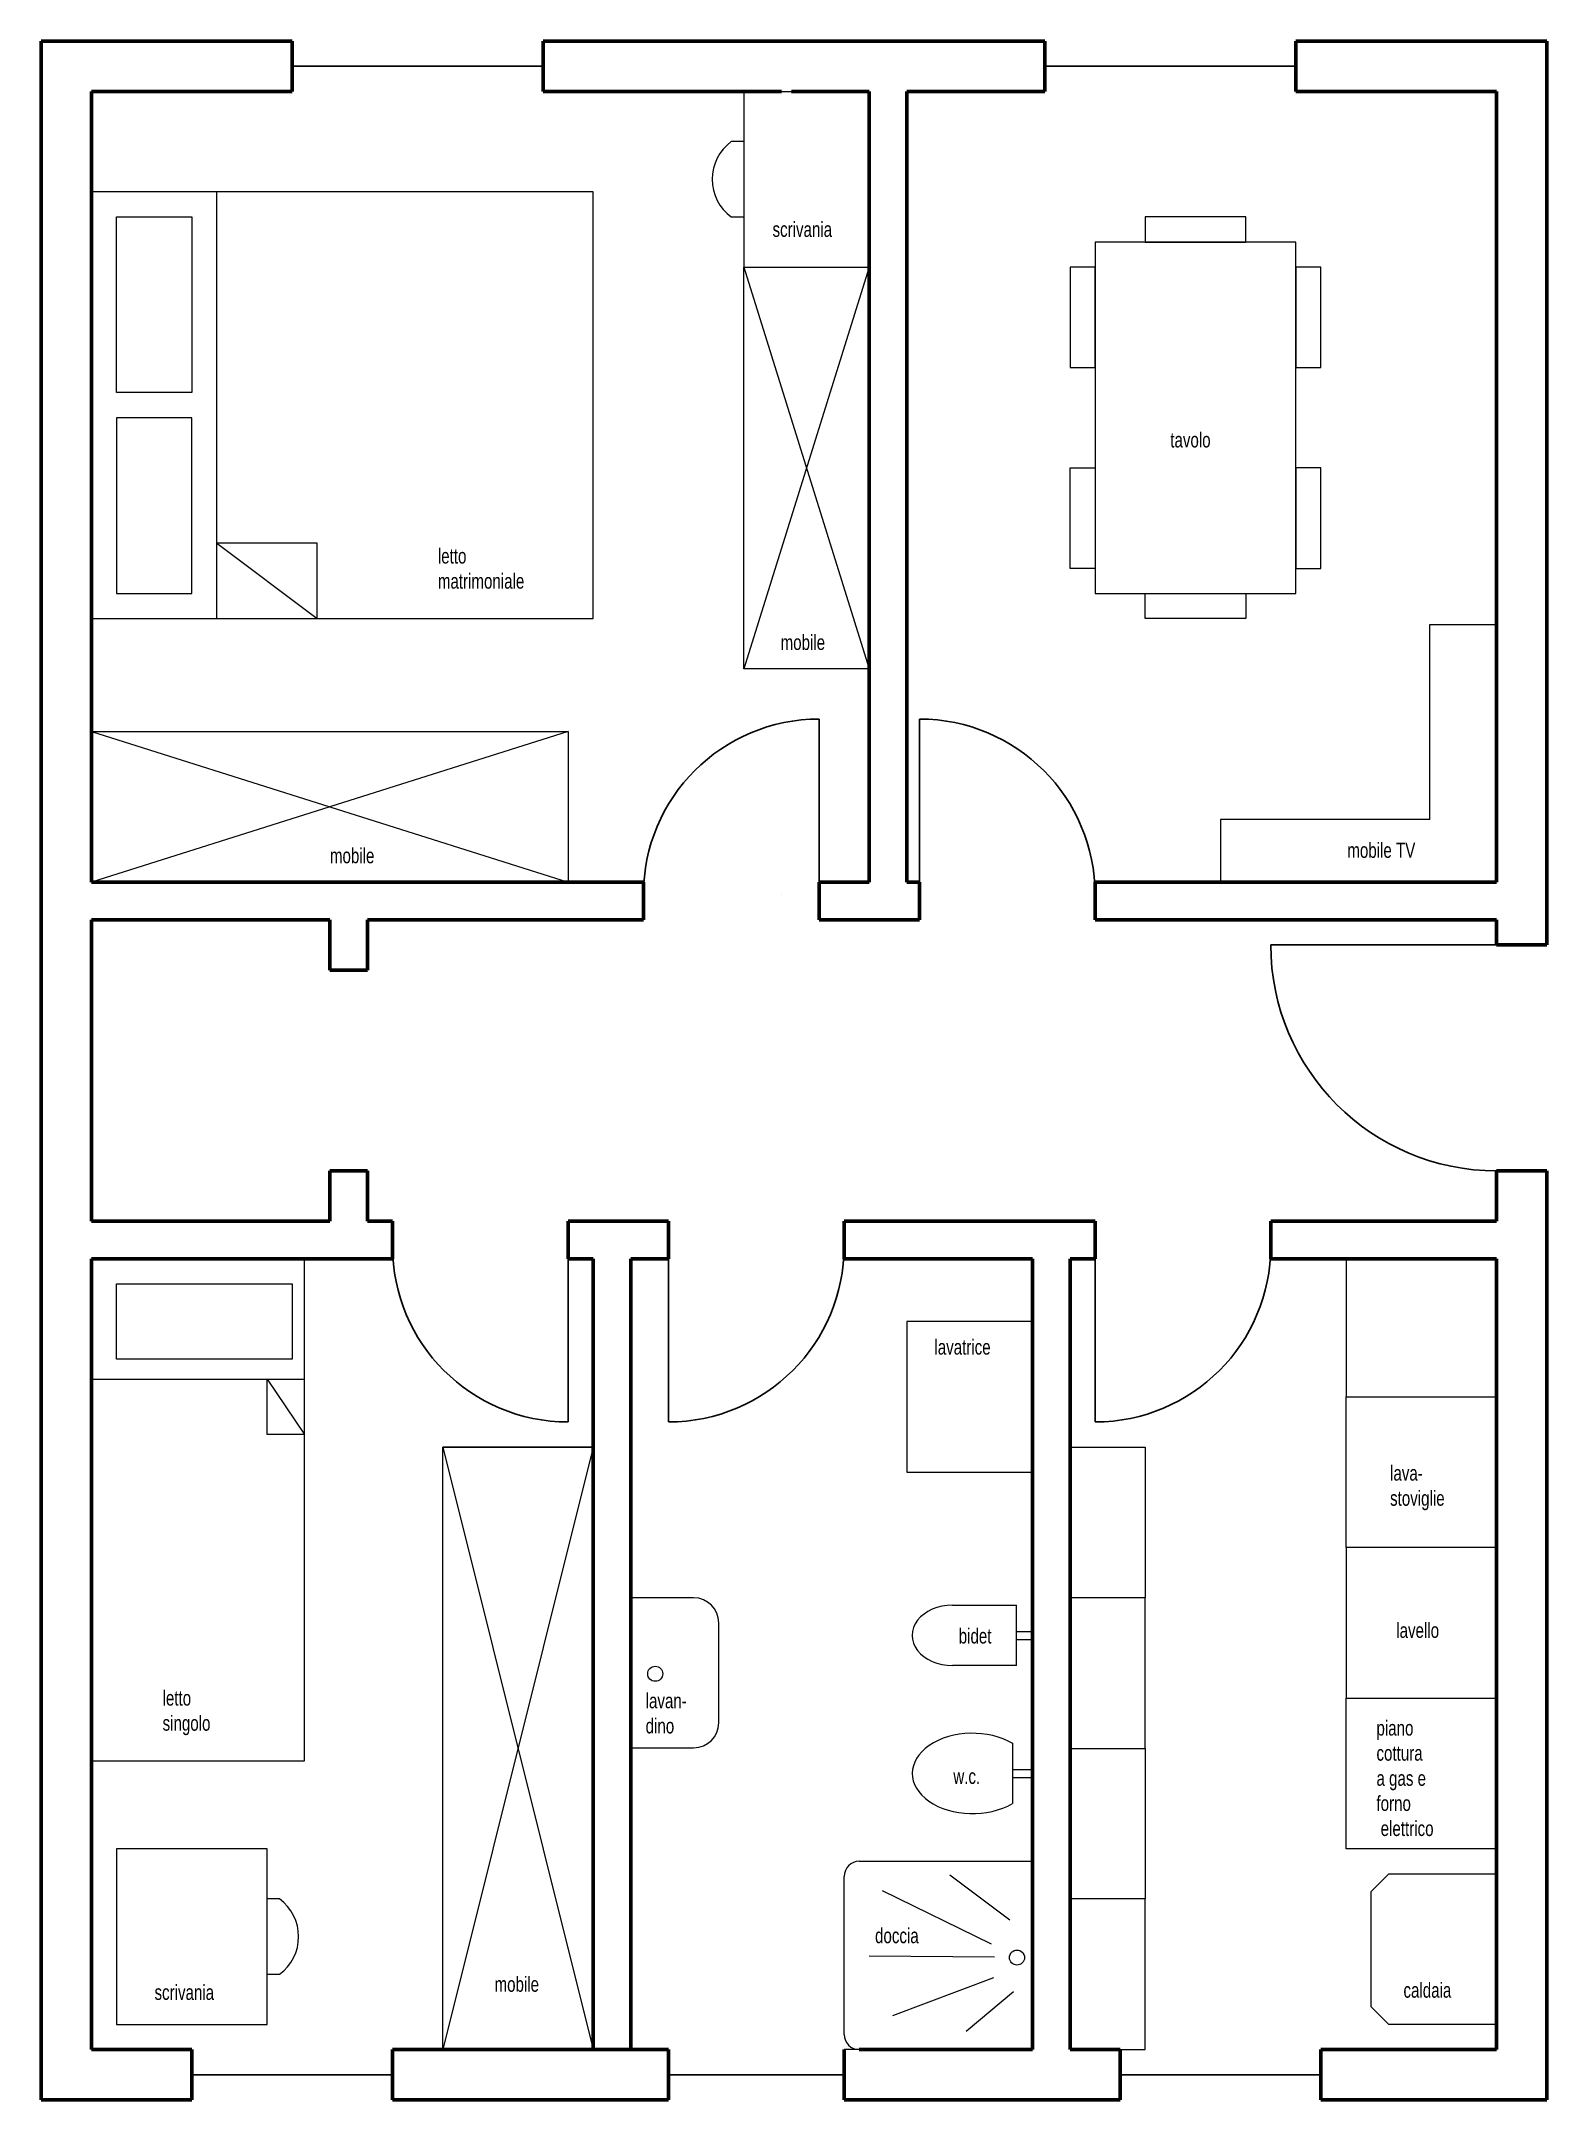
# Model space of a CAD drawing. Header units: centimetres. Extents: x 0 to 600, y -20 to 800.
import ezdxf

# ---------------------------------------------------------------- set-up
doc = ezdxf.new("R2010")
doc.units = ezdxf.units.CM
doc.header["$MEASUREMENT"] = 0
for name, color, linetype, lineweight in [('arredamento', 7, 'CONTINUOUS', 20), ('muri', 7, 'CONTINUOUS', 60), ('serramenti', 7, 'CONTINUOUS', 30)]:
    doc.layers.add(name, color=color, linetype=linetype, lineweight=lineweight)
doc.styles.get("Standard").update_dxf_attribs({"font": 'txt', "width": 0.75})

msp = doc.modelspace()

# ---------------------------------------------------------------- linework, layer by layer
at = {"layer": 'arredamento'}
for p, q in [((280, 780), (280, 710)), ((280, 780), (330, 780)), ((330, 710), (330, 780)), ((280, 760), (275, 760)), ((220, 740), (20, 740)), ((20, 740), (20, 655)), ((70, 570), (70, 740)), ((220, 655), (220, 740)), ((30, 730), (60, 730)), ((30, 660), (30, 730)), ((60, 730), (60, 660)), ((275, 730), (280, 730)), ((480, 730), (440, 730)), ((440, 730), (440, 720)), ((480, 720), (480, 730)), ((500, 720), (420, 720)), ((420, 720), (420, 580)), ((440, 720), (480, 720)), ((500, 580), (500, 720)), ((280, 710), (330, 710)), ((280, 550), (280, 710)), ((280, 710), (330, 710)), ((280, 710), (330, 710)), ((280, 710), (330, 550)), ((330, 710), (280, 550)), ((330, 710), (330, 550)), ((330, 710), (330, 550)), ((420, 710), (410, 710)), ((410, 710), (410, 670)), ((420, 670), (420, 710)), ((510, 710), (500, 710)), ((500, 710), (500, 670)), ((510, 670), (510, 710)), ((410, 670), (420, 670)), ((500, 670), (510, 670)), ((60, 660), (30, 660)), ((20, 655), (20, 570)), ((60, 650), (30, 650)), ((30, 650), (30, 580)), ((60, 580), (60, 650)), ((220, 570), (220, 655)), ((410, 590), (410, 630)), ((410, 630), (420, 630)), ((420, 630), (420, 590)), ((510, 630), (500, 630)), ((500, 630), (500, 590)), ((510, 590), (510, 630)), ((70, 600), (110, 570)), ((110, 600), (70, 600)), ((110, 570), (110, 600)), ((420, 590), (410, 590)), ((500, 590), (510, 590)), ((30, 580), (60, 580)), ((420, 580), (500, 580)), ((440, 580), (480, 580)), ((440, 570), (440, 580)), ((480, 580), (480, 570)), ((20, 570), (220, 570)), ((480, 570), (440, 570)), ((553.36, 490), (553.36, 567.68)), ((553.36, 567.68), (580, 567.68)), ((580, 567.68), (580, 490)), ((330, 550), (280, 550)), ((20, 465), (20, 525)), ((20, 525), (210, 525)), ((20, 525), (210, 465)), ((210, 525), (20, 465)), ((210, 525), (210, 465)), ((470, 490), (470, 465)), ((553.36, 490), (470, 490)), ((580, 465), (580, 490)), ((210, 465), (20, 465)), ((470, 465), (580, 465)), ((105, 315), (20, 315)), ((20, 315), (20, 115)), ((105, 115), (105, 315)), ((580, 315), (520, 315)), ((520, 315), (520, 260)), ((580, 260), (580, 315)), ((30, 305), (100, 305)), ((30, 275), (30, 305)), ((100, 305), (100, 275)), ((395, 290), (345, 290)), ((345, 290), (345, 230)), ((395, 230), (395, 290)), ((100, 275), (30, 275)), ((20, 267), (105, 267)), ((90, 267), (105, 245)), ((90, 245), (90, 267)), ((520, 200), (520, 260)), ((520, 260), (580, 260)), ((520, 260), (580, 260)), ((580, 260), (580, 200)), ((105, 245), (90, 245)), ((220, 240), (160, 240)), ((160, 240), (160, 240)), ((160, 240), (220, 240)), ((160, 240), (220, 240)), ((160, 0), (160, 240)), ((160, 240), (220, 0)), ((220, 240), (160, 0)), ((220, 240), (220, 240)), ((220, 240), (220, 0)), ((410, 180), (410, 240)), ((410, 240), (440, 240)), ((440, 240), (440, 180)), ((345, 230), (395, 230)), ((580, 200), (520, 200)), ((520, 200), (520, 140)), ((580, 200), (520, 200)), ((580, 140), (580, 200)), ((260, 180), (235, 180)), ((363.12, 177), (388.72, 177)), ((388.72, 153), (388.72, 177)), ((440, 180), (410, 180)), ((410, 180), (410, 120)), ((440, 180), (410, 180)), ((440, 120), (440, 180)), ((270, 130.21), (270, 170)), ((388.72, 166.6), (395.12, 166.6)), ((388.72, 163.4), (395.12, 163.4)), ((388.72, 153), (363.12, 153)), ((520, 80), (520, 140)), ((520, 140), (580, 140)), ((520, 140), (580, 140)), ((580, 140), (580, 80)), ((20, 115), (105, 115)), ((235, 120.21), (260, 120.21)), ((387.12, 122), (387.12, 98)), ((410, 120), (440, 120)), ((410, 60), (410, 120)), ((410, 120), (440, 120)), ((440, 120), (440, 60)), ((387.12, 111.6), (395.12, 111.6)), ((387.12, 108.4), (395.12, 108.4)), ((90, 80), (30, 80)), ((30, 80), (30, 10)), ((90, 10), (90, 80)), ((326, 75), (395, 75)), ((395, 75), (395, 0)), ((580, 80), (520, 80)), ((320, 6), (320, 69)), ((385.96, 51.53), (362.15, 69.43)), ((537, 70), (530, 63)), ((537, 70), (580, 70)), ((580, 70), (580, 10)), ((95, 60), (90, 60)), ((378.75, 42), (335.3, 63.22)), ((440, 60), (410, 60)), ((410, 60), (410, 0)), ((440, 60), (410, 60)), ((440, 0), (440, 60)), ((530, 17), (530, 63)), ((379.9, 36.81), (329.96, 37.24)), ((90, 30), (95, 30)), ((379.47, 28.58), (339.2, 13.42)), ((387.41, 22.95), (368.64, 7.22)), ((530, 17), (537, 10)), ((30, 10), (90, 10)), ((580, 10), (537, 10)), ((220, 0), (160, 0)), ((395, 0), (320, 0)), ((410, 0), (440, 0))]:
    msp.add_line(p, q, dxfattribs=at)
for centre in [(244.7, 149.7), (388.85, 36.66)]:
    msp.add_circle(centre, 3, dxfattribs=at)
for centre, radius, start, end in [((286, 745), 18.6, 126.25384, 233.74616), ((260, 170), 10, 0, 90), ((260, 130.21), 10, 270, 0), ((326, 69), 6, 90, 180), ((84, 45), 18.6, 306.25384, 53.74616), ((326, 6), 6, 180, 270)]:
    msp.add_arc(centre, radius, start, end, dxfattribs=at)
for centre, major_axis, ratio, start_param, end_param in [((363.12, 165), (-16, 0), 0.75, 4.712389, 7.853982), ((371.12, 110), (-24, 0), 0.666667, 3.980539, 8.578734)]:
    msp.add_ellipse(centre, major_axis=major_axis, ratio=ratio, start_param=start_param, end_param=end_param, dxfattribs=at)
at = {"layer": 'muri'}
for p, q in [((20, 800), (0, 800)), ((0, 800), (0, 460)), ((100, 800), (20, 800)), ((100, 780), (100, 800)), ((200, 780), (200, 800)), ((200, 800), (295, 800)), ((295, 800), (305, 800)), ((305, 800), (400, 800)), ((400, 800), (400, 780)), ((500, 780), (500, 800)), ((500, 800), (600, 800)), ((600, 800), (600, 460)), ((20, 780), (100, 780)), ((20, 465), (20, 780)), ((295, 780), (200, 780)), ((299, 780), (309, 780)), ((305, 780), (330, 780)), ((330, 465), (330, 780)), ((345, 780), (345, 465)), ((400, 780), (345, 780)), ((580, 780), (500, 780)), ((580, 780), (580, 680)), ((580, 465), (580, 680)), ((0, 460), (0, 330)), ((110, 465), (20, 465)), ((210, 465), (110, 465)), ((240, 465), (210, 465)), ((240, 460), (240, 465)), ((240, 450), (240, 460)), ((295, 460), (295, 460)), ((310, 465), (325, 465)), ((310, 460), (310, 465)), ((310, 450), (310, 460)), ((325, 465), (330, 465)), ((350, 465), (345, 465)), ((350, 460), (350, 465)), ((350, 460), (350, 450)), ((420, 465), (580, 465)), ((420, 465), (420, 460)), ((420, 450), (420, 460)), ((600, 460), (600, 440)), ((20, 330), (20, 450)), ((20, 450), (100, 450)), ((100, 450), (115, 450)), ((115, 450), (115, 440)), ((130, 430), (130, 450)), ((130, 450), (210, 450)), ((210, 450), (240, 450)), ((350, 450), (310, 450)), ((580, 450), (420, 450)), ((580, 440), (580, 450)), ((115, 440), (115, 430)), ((600, 440), (580, 440)), ((115, 430), (120, 430)), ((120, 430), (130, 430)), ((115, 350), (115, 330)), ((115, 350), (120, 350)), ((130, 350), (120, 350)), ((130, 330), (130, 350)), ((580, 340), (580, 350)), ((580, 350), (600, 350)), ((600, 350), (600, 340)), ((580, 330), (580, 340)), ((600, 340), (600, 320)), ((0, 330), (0, 320)), ((100, 330), (20, 330)), ((110, 330), (100, 330)), ((110, 330), (110, 330)), ((110, 330), (115, 330)), ((140, 330), (130, 330)), ((140, 320), (140, 330)), ((250, 330), (210, 330)), ((210, 330), (210, 320)), ((250, 320), (250, 330)), ((320, 330), (320, 320)), ((400, 330), (320, 330)), ((420, 330), (400, 330)), ((420, 320), (420, 330)), ((490, 320), (490, 330)), ((490, 330), (580, 330)), ((0, 320), (0, 0)), ((140, 320), (140, 315)), ((210, 315), (210, 320)), ((250, 315), (250, 320)), ((320, 315), (320, 320)), ((420, 315), (420, 320)), ((490, 315), (490, 320)), ((600, 320), (600, 320)), ((600, 320), (600, 0)), ((20, 315), (120, 315)), ((20, 0), (20, 315)), ((120, 315), (140, 315)), ((210, 315), (220, 315)), ((220, 315), (220, 0)), ((235, 315), (250, 315)), ((235, 0), (235, 315)), ((320, 315), (395, 315)), ((395, 315), (395, 0)), ((410, 315), (420, 315)), ((410, 0), (410, 315)), ((580, 315), (490, 315)), ((580, 0), (580, 315)), ((0, 0), (0, -20)), ((60, 0), (20, 0)), ((60, -20), (60, 0)), ((200, 0), (140, 0)), ((140, 0), (140, -20)), ((200, 0), (210, 0)), ((250, 0), (210, 0)), ((250, -20), (250, 0)), ((320, 0), (320, -20)), ((390, 0), (326, 0)), ((390, 0), (395, 0)), ((410, 0), (430, 0)), ((430, -20), (430, 0)), ((510, -20), (510, 0)), ((530, 0), (510, 0)), ((530, 0), (580, 0)), ((580, 0), (580, 0)), ((600, 0), (600, -20)), ((0, -20), (60, -20)), ((140, -20), (200, -20)), ((200, -20), (210, -20)), ((210, -20), (250, -20)), ((320, -20), (390, -20)), ((390, -20), (400, -20)), ((400, -20), (430, -20)), ((510, -20), (530, -20)), ((580, -20), (530, -20)), ((600, -20), (580, -20))]:
    msp.add_line(p, q, dxfattribs=at)
at = {"layer": 'serramenti'}
for p, q in [((100, 790), (200, 790)), ((400, 790), (500, 790)), ((310, 460), (310, 530)), ((350, 460), (350, 530)), ((490, 440), (580, 440)), ((210, 250), (210, 320)), ((250, 250), (250, 320)), ((420, 250), (420, 320)), ((140, -10), (60, -10)), ((320, -10), (250, -10)), ((510, -10), (430, -10))]:
    msp.add_line(p, q, dxfattribs=at)
for centre, radius, start, end in [((310, 460), 70, 90, 180), ((350, 460), 70, 360, 90), ((580, 440), 90, 180, 270), ((210, 320), 70, 180, 270), ((250, 320), 70, 270, 0), ((420, 320), 70, 270, 0)]:
    msp.add_arc(centre, radius, start, end, dxfattribs=at)

# ---------------------------------------------------------------- texts
at = {"layer": 'arredamento', "char_height": 6, "width": 100, "attachment_point": 1}
for s, insert in [('scrivania', (291.44, 728.05)), ('tavolo', (449.95, 644.17)), ('letto\\Pmatrimoniale', (158.09, 597.93)), ('mobile', (294.66, 563.51)), ('mobile', (115.07, 478.56)), ('mobile TV', (520.5, 480.71)), ('lavatrice', (355.96, 282.83)), ('lava-\\Pstoviglie', (537.53, 232.63)), ('bidet', (365.64, 167.76)), ('lavello', (540, 170)), ('letto\\Psingolo', (48.39, 143.03)), ('lavan-\\Pdino', (240.89, 141.95)), ('piano \\Pcottura\\Pa gas e\\Pforno\\P elettrico', (532.11, 131.09)), ('w.c.', (363.49, 111.84)), ('doccia', (332.3, 48.39)), ('scrivania', (45.17, 25.81)), ('mobile', (180.67, 29.04)), ('caldaia', (542.87, 26.67))]:
    msp.add_mtext(s, dxfattribs=dict(at, insert=insert))

doc.saveas('drawing.dxf')
